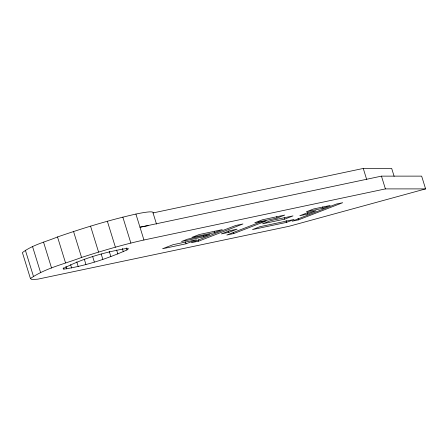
<?xml version="1.0" encoding="UTF-8"?>
<svg xmlns="http://www.w3.org/2000/svg" width="448" height="448" viewBox="0 0 448 448"><rect width="100%" height="100%" fill="white"/><g stroke="black" fill="none" stroke-linecap="round" stroke-linejoin="round"><path stroke-width="0.67" d="M394.128 176.338L391.686 168.442L363.266 168.448L153.048 212.929A68.426 5.488 -17.2 0 0 135.912 214.066C109.329 220.03 83.25 228.066 57.512 236.953C45.763 241.858 32.659 244.793 22.4 252.594L30.425 278.522L31.92 279.558L37.766 279.171L289.027 226.29L425.6 188.899L421.646 176.126L381.455 176.137L139.989 227.226A68.426 5.488 -17.2 0 1 148.131 225.691M30.425 278.522C45.657 268.038 64.462 264.001 81.575 257.443C102.133 250.841 122.853 244.675 143.942 239.999L385.403 188.905L425.6 188.899M126.935 249.967L128.414 248.774L127.663 248.259C105.515 251.961 83.037 258.283 63.09 268.61L63.834 269.125C85.562 265.882 106.848 258.804 126.935 249.967L126.319 247.974M203.75 236.796L209.826 234.444L187.55 239.154L181.479 241.511L203.75 236.796L203.342 235.469M214.749 232.562L222.264 229.65L199.287 234.511L191.766 237.429L214.749 232.562L214.334 231.235M186.01 243.79L196.42 239.753L172.995 244.709L162.585 248.746L186.01 243.79L185.394 241.797M198.649 241.153L242.984 223.955L235.648 225.506L191.313 242.704L198.649 241.153L198.234 239.826M228.889 232.327L237.082 229.152L229.566 230.742L221.374 233.918L228.889 232.327L228.474 231M233.789 233.548L266.269 220.948L259.291 222.426L226.811 235.026L233.789 233.548L233.38 232.221M277.032 218.058L284.743 215.068L262.472 219.778L254.761 222.774L277.032 218.058L276.623 216.726M284.648 219.145L293.031 215.891L270.934 220.567L262.55 223.821L284.648 219.145L284.234 217.812M307.558 214.094L316.036 210.806L308.258 212.453L299.779 215.74L307.558 214.094L307.143 212.766M286.681 222.348L294.101 219.47L259.896 226.71L252.476 229.589L286.681 222.348L286.059 220.354M323.036 208.253L330.266 205.453L313.645 208.964L306.421 211.77L323.036 208.253L322.622 206.926M298.48 219.856L342.714 202.698L336.353 204.042L292.113 221.206L298.48 219.856L298.066 218.529M381.455 176.137L385.403 188.905M363.266 168.448L366.727 179.637M153.048 212.929L156.509 224.118M135.912 214.066L143.942 239.999M122.836 217.123L130.861 243.057M122.298 248.433L123.329 251.759M116.614 250.029L117.846 254.016M107.363 221.245L115.388 247.178M109.211 251.278L110.858 256.598M101.192 253.999L102.838 259.319M90.552 226.156L98.577 252.084M92.691 256.676L94.338 261.996M84.286 259.129L85.932 264.449M73.545 231.51L81.575 257.443M76.754 261.856L78.198 266.51M70.627 264.712L71.658 268.038M57.512 236.953L65.537 262.886M65.934 266.269L66.758 268.929M63.426 267.792L63.834 269.125M43.534 242.11L51.559 268.044M32.564 246.63L40.594 272.563M25.357 250.208L33.387 276.136"/></g></svg>
